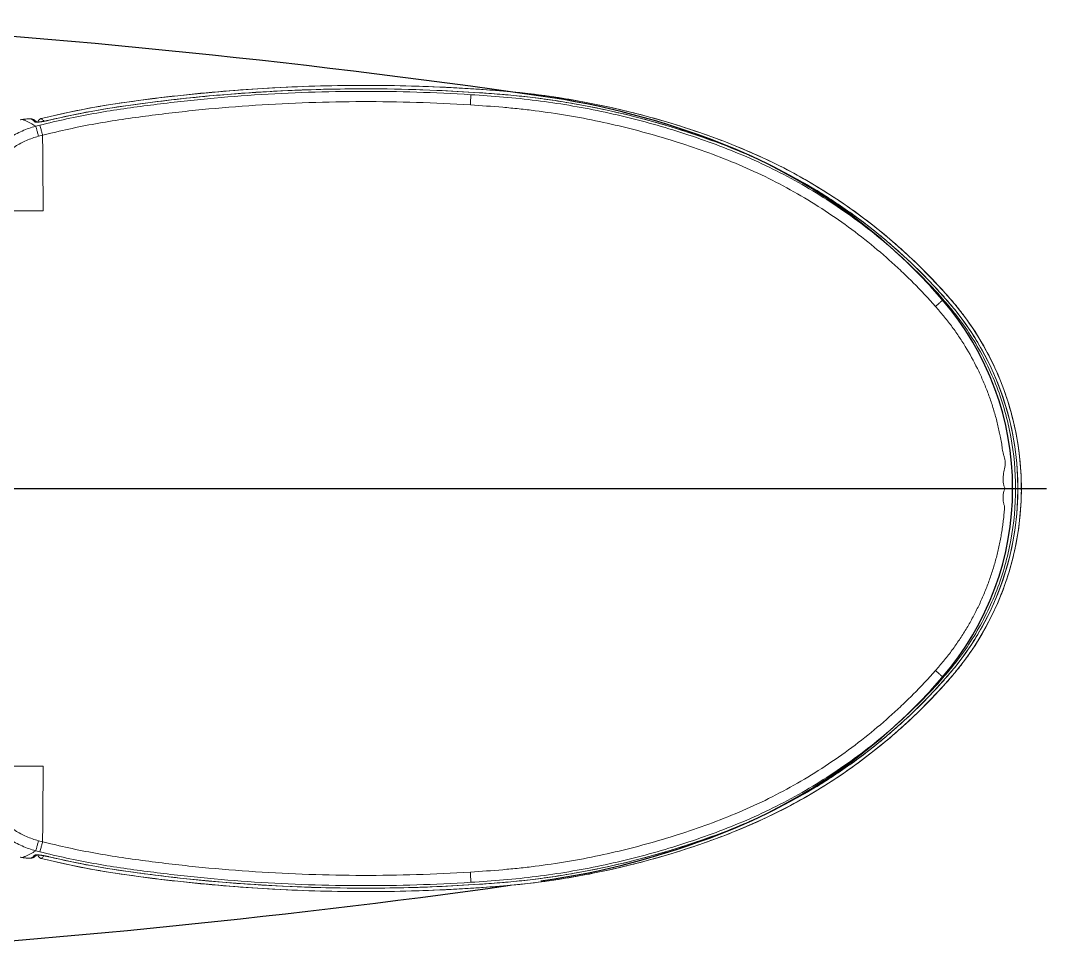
# Model space of a CAD drawing. Header units: millimetres. Extents: x 98197 to 106565, y 53890 to 60222.
# Drawn here: x 103048.59 to 103094.06, y 56491.83 to 56533.3 of the extents above; entities that cross this region are included whole.
import ezdxf

# ---------------------------------------------------------------- set-up
doc = ezdxf.new("R2010")
doc.units = ezdxf.units.MM
doc.header["$LTSCALE"] = 50
doc.header["$MEASUREMENT"] = 0
doc.linetypes.add('HIDDEN', pattern=[0.375, 0.25, -0.125])
doc.layers.get('0').update_dxf_attribs({"color": 8, "linetype": 'CONTINUOUS'})

msp = doc.modelspace()

# ---------------------------------------------------------------- linework, layer by layer
at = {"lineweight": 13, "ltscale": 0.3}
for p, q in [((103068.925, 56530.102), (103068.925, 56530.102)), ((103068.925, 56530.101), (103068.925, 56530.102)), ((103052.8, 56529.61), (103052.685, 56529.593)), ((103052.685, 56529.593), (103052.685, 56529.594)), ((103048.66, 56528.917), (103048.57, 56528.902)), ((103048.679, 56528.919), (103048.66, 56528.917)), ((103048.679, 56528.919), (103048.668, 56528.917)), ((103049.116, 56528.906), (103049.102, 56528.917)), ((103049.13, 56528.894), (103049.116, 56528.906)), ((103049.193, 56528.895), (103049.188, 56528.899)), ((103049.245, 56528.853), (103049.228, 56528.867)), ((103049.382, 56528.859), (103049.38, 56528.858)), ((103049.513, 56528.816), (103049.496, 56528.814)), ((103049.53, 56528.819), (103049.513, 56528.816)), ((103049.547, 56528.821), (103049.53, 56528.819)), ((103049.565, 56528.824), (103049.547, 56528.821)), ((103049.584, 56528.827), (103049.565, 56528.824)), ((103049.603, 56528.831), (103049.584, 56528.827)), ((103049.623, 56528.834), (103049.603, 56528.831)), ((103049.643, 56528.838), (103049.623, 56528.834)), ((103049.664, 56528.842), (103049.643, 56528.838)), ((103049.685, 56528.846), (103049.664, 56528.842)), ((103049.707, 56528.851), (103049.685, 56528.846)), ((103049.729, 56528.855), (103049.707, 56528.851)), ((103049.751, 56528.86), (103049.729, 56528.855)), ((103049.774, 56528.865), (103049.751, 56528.86)), ((103049.797, 56528.87), (103049.774, 56528.865)), ((103049.821, 56528.876), (103049.797, 56528.87)), ((103049.845, 56528.881), (103049.821, 56528.876)), ((103049.862, 56528.885), (103049.845, 56528.881)), ((103049.863, 56528.884), (103049.862, 56528.885)), ((103049.448, 56528.661), (103049.264, 56528.614)), ((103049.45, 56528.808), (103049.436, 56528.806)), ((103049.465, 56528.809), (103049.45, 56528.808)), ((103049.48, 56528.811), (103049.465, 56528.809)), ((103049.496, 56528.814), (103049.48, 56528.811)), ((103049.384, 56528.169), (103049.567, 56528.216)), ((103079.758, 56527.948), (103079.759, 56527.949)), ((103049.593, 56524.867), (103046.802, 56524.867)), ((103092.229, 56512.567), (103092.943, 56512.567))]:
    msp.add_line(p, q, dxfattribs=at)
msp.add_line((103015.837, 56512.566), (103094.057, 56512.566))
at = {"lineweight": 13}
for p, q in [((103049.593, 56500.267), (103046.803, 56500.267)), ((103079.759, 56497.184), (103079.758, 56497.185)), ((103049.567, 56496.917), (103049.384, 56496.964)), ((103048.57, 56496.231), (103048.66, 56496.216)), ((103048.66, 56496.216), (103048.679, 56496.214)), ((103048.677, 56496.22), (103048.668, 56496.217)), ((103048.668, 56496.217), (103048.679, 56496.214)), ((103048.679, 56496.214), (103048.707, 56496.21)), ((103049.17, 56496.221), (103049.188, 56496.234)), ((103049.213, 56496.311), (103049.227, 56496.324)), ((103049.264, 56496.519), (103049.448, 56496.472)), ((103049.38, 56496.275), (103049.382, 56496.274)), ((103049.427, 56496.328), (103049.442, 56496.326)), ((103049.442, 56496.326), (103049.457, 56496.325)), ((103049.481, 56496.321), (103049.498, 56496.319)), ((103049.498, 56496.319), (103049.516, 56496.317)), ((103049.516, 56496.317), (103049.535, 56496.314)), ((103049.535, 56496.314), (103049.553, 56496.311)), ((103049.553, 56496.311), (103049.573, 56496.307)), ((103049.573, 56496.307), (103049.593, 56496.304)), ((103049.593, 56496.304), (103049.614, 56496.3)), ((103049.614, 56496.3), (103049.635, 56496.296)), ((103049.635, 56496.296), (103049.657, 56496.292)), ((103049.657, 56496.292), (103049.679, 56496.288)), ((103049.679, 56496.288), (103049.702, 56496.283)), ((103049.702, 56496.283), (103049.726, 56496.278)), ((103049.726, 56496.278), (103049.75, 56496.273)), ((103049.75, 56496.273), (103049.774, 56496.268)), ((103049.774, 56496.268), (103049.799, 56496.262)), ((103049.799, 56496.262), (103049.824, 56496.257)), ((103049.862, 56496.248), (103049.863, 56496.249)), ((103052.685, 56495.54), (103052.8, 56495.523)), ((103052.685, 56495.539), (103052.685, 56495.54)), ((103068.925, 56495.031), (103068.925, 56495.032)), ((103068.925, 56495.031), (103068.925, 56495.031))]:
    msp.add_line(p, q, dxfattribs=at)
for points in [[(103068.925, 56530.102), (103067.184, 56530.2), (103065.388, 56530.259), (103063.625, 56530.275), (103061.892, 56530.25), (103060.193, 56530.186), (103058.54, 56530.087), (103056.935, 56529.956), (103055.377, 56529.795), (103053.877, 56529.61), (103052.443, 56529.399), (103051.072, 56529.152), (103049.862, 56528.885)], [(103069.27, 56530.231), (103067.781, 56530.324), (103066.255, 56530.388), (103064.691, 56530.423), (103063.086, 56530.424), (103061.44, 56530.389), (103059.754, 56530.316), (103058.026, 56530.202), (103056.254, 56530.043), (103054.443, 56529.838), (103052.685, 56529.593)], [(103068.925, 56495.032), (103070.018, 56495.114), (103071.176, 56495.232), (103072.303, 56495.384), (103073.397, 56495.567), (103074.459, 56495.777), (103075.493, 56496.015), (103076.496, 56496.276), (103077.466, 56496.559), (103078.409, 56496.862), (103079.325, 56497.184), (103080.21, 56497.525), (103081.067, 56497.888), (103081.894, 56498.275), (103082.69, 56498.683), (103083.455, 56499.112), (103084.192, 56499.559), (103084.901, 56500.023), (103085.581, 56500.502), (103086.233, 56500.995), (103086.857, 56501.499), (103087.457, 56502.016), (103088.029, 56502.542), (103088.573, 56503.074), (103089.092, 56503.612), (103089.586, 56504.157), (103090.052, 56504.713), (103090.483, 56505.288), (103090.876, 56505.879), (103091.228, 56506.48), (103091.541, 56507.086), (103091.816, 56507.699), (103092.055, 56508.318), (103092.26, 56508.942), (103092.43, 56509.569), (103092.566, 56510.197), (103092.67, 56510.821), (103092.74, 56511.439), (103092.78, 56512.051), (103092.791, 56512.567)], [(103079.759, 56497.184), (103080.652, 56497.543), (103081.595, 56497.963), (103082.499, 56498.411), (103083.362, 56498.882), (103084.184, 56499.375), (103084.969, 56499.886), (103085.716, 56500.412), (103086.425, 56500.952), (103087.099, 56501.503), (103087.738, 56502.064), (103088.346, 56502.634), (103088.923, 56503.213), (103089.471, 56503.799), (103089.989, 56504.393), (103090.465, 56505.001), (103090.891, 56505.618), (103091.272, 56506.245), (103091.611, 56506.883), (103091.91, 56507.53), (103092.168, 56508.181), (103092.386, 56508.832), (103092.566, 56509.482), (103092.709, 56510.129), (103092.817, 56510.77), (103092.891, 56511.405), (103092.932, 56512.033), (103092.943, 56512.567)], [(103067.781, 56494.809), (103069.27, 56494.902), (103070.722, 56495.028), (103072.136, 56495.204), (103073.509, 56495.432), (103074.846, 56495.706), (103076.152, 56496.025), (103077.423, 56496.386), (103078.653, 56496.784), (103079.759, 56497.184)], [(103048.707, 56496.21), (103048.751, 56496.205), (103048.793, 56496.2)], [(103048.793, 56496.2), (103048.832, 56496.196), (103048.87, 56496.193), (103048.905, 56496.191), (103048.938, 56496.189), (103048.968, 56496.189)], [(103048.968, 56496.189), (103048.997, 56496.188), (103049.023, 56496.189), (103049.048, 56496.19), (103049.071, 56496.193), (103049.092, 56496.196), (103049.113, 56496.2), (103049.132, 56496.205), (103049.151, 56496.212), (103049.17, 56496.221)], [(103049.188, 56496.234), (103049.193, 56496.238), (103049.21, 56496.252), (103049.228, 56496.266), (103049.245, 56496.28), (103049.262, 56496.295), (103049.279, 56496.31)], [(103049.279, 56496.31), (103049.296, 56496.325), (103049.305, 56496.333)], [(103049.296, 56496.332), (103049.296, 56496.332), (103049.296, 56496.332), (103049.296, 56496.332), (103049.296, 56496.332), (103049.297, 56496.332), (103049.298, 56496.332), (103049.3, 56496.333), (103049.301, 56496.333), (103049.303, 56496.333), (103049.306, 56496.333), (103049.308, 56496.333), (103049.311, 56496.334), (103049.313, 56496.334), (103049.316, 56496.334), (103049.32, 56496.334), (103049.323, 56496.334), (103049.327, 56496.334), (103049.331, 56496.334), (103049.335, 56496.334), (103049.339, 56496.334), (103049.344, 56496.334), (103049.348, 56496.334), (103049.353, 56496.334), (103049.358, 56496.334), (103049.364, 56496.333), (103049.369, 56496.333), (103049.375, 56496.333)], [(103049.359, 56496.333), (103049.36, 56496.328), (103049.367, 56496.304)], [(103049.367, 56496.304), (103049.377, 56496.281), (103049.38, 56496.275)], [(103049.375, 56496.333), (103049.381, 56496.332), (103049.387, 56496.332), (103049.393, 56496.331), (103049.399, 56496.331), (103049.406, 56496.33), (103049.413, 56496.33), (103049.42, 56496.329), (103049.427, 56496.328)], [(103049.38, 56496.275), (103049.393, 56496.254), (103049.409, 56496.234), (103049.428, 56496.217), (103049.449, 56496.201), (103049.472, 56496.189), (103049.496, 56496.18), (103049.506, 56496.177)], [(103049.457, 56496.325), (103049.473, 56496.323), (103049.481, 56496.321)], [(103049.506, 56496.177), (103049.787, 56496.108), (103050.159, 56496.021), (103050.532, 56495.938), (103050.906, 56495.858), (103051.28, 56495.784), (103051.653, 56495.713), (103052.027, 56495.646), (103052.4, 56495.584), (103052.685, 56495.539)], [(103049.824, 56496.257), (103049.85, 56496.251), (103049.862, 56496.248)], [(103049.862, 56496.248), (103051.072, 56495.981), (103052.443, 56495.734), (103053.877, 56495.523), (103055.377, 56495.338), (103056.935, 56495.177), (103058.54, 56495.046), (103060.193, 56494.947), (103061.892, 56494.884), (103063.625, 56494.858), (103065.388, 56494.874), (103067.184, 56494.933), (103068.925, 56495.031)], [(103052.685, 56495.54), (103054.443, 56495.295), (103056.254, 56495.09), (103058.026, 56494.931), (103059.754, 56494.817), (103061.44, 56494.744), (103063.086, 56494.709), (103064.691, 56494.71), (103066.255, 56494.745), (103067.781, 56494.809)]]:
    msp.add_lwpolyline(points, dxfattribs=at)
at = {"lineweight": 13, "ltscale": 0.3}
for points in [[(103079.759, 56527.949), (103078.653, 56528.349), (103077.423, 56528.747), (103076.152, 56529.108), (103074.846, 56529.427), (103073.509, 56529.701), (103072.136, 56529.929), (103070.722, 56530.105), (103069.27, 56530.231)], [(103092.791, 56512.567), (103092.78, 56513.082), (103092.74, 56513.694), (103092.67, 56514.312), (103092.566, 56514.937), (103092.43, 56515.564), (103092.26, 56516.191), (103092.055, 56516.815), (103091.816, 56517.434), (103091.541, 56518.047), (103091.228, 56518.653), (103090.876, 56519.254), (103090.483, 56519.845), (103090.052, 56520.42), (103089.586, 56520.976), (103089.092, 56521.521), (103088.573, 56522.059), (103088.029, 56522.591), (103087.457, 56523.117), (103086.857, 56523.634), (103086.233, 56524.138), (103085.581, 56524.631), (103084.901, 56525.11), (103084.192, 56525.574), (103083.455, 56526.021), (103082.69, 56526.45), (103081.894, 56526.858), (103081.067, 56527.245), (103080.21, 56527.608), (103079.325, 56527.949), (103078.409, 56528.271), (103077.466, 56528.574), (103076.496, 56528.857), (103075.493, 56529.118), (103074.459, 56529.356), (103073.397, 56529.566), (103072.303, 56529.749), (103071.176, 56529.901), (103070.018, 56530.019), (103068.925, 56530.102)], [(103052.685, 56529.594), (103052.4, 56529.549), (103052.027, 56529.487), (103051.653, 56529.42), (103051.28, 56529.35), (103050.906, 56529.275), (103050.532, 56529.195), (103050.159, 56529.112), (103049.787, 56529.025), (103049.506, 56528.956)], [(103048.773, 56528.931), (103048.722, 56528.925), (103048.679, 56528.919)], [(103048.979, 56528.945), (103048.944, 56528.944), (103048.906, 56528.942), (103048.864, 56528.939), (103048.82, 56528.936), (103048.773, 56528.931)], [(103049.068, 56528.941), (103049.041, 56528.943), (103049.011, 56528.944), (103048.979, 56528.945)], [(103049.189, 56528.899), (103049.182, 56528.903), (103049.16, 56528.916), (103049.139, 56528.926), (103049.116, 56528.932), (103049.093, 56528.937), (103049.068, 56528.941)], [(103049.228, 56528.867), (103049.21, 56528.881), (103049.193, 56528.895)], [(103049.305, 56528.8), (103049.296, 56528.808), (103049.279, 56528.823), (103049.262, 56528.838), (103049.245, 56528.853)], [(103049.38, 56528.858), (103049.377, 56528.852), (103049.367, 56528.829), (103049.36, 56528.805), (103049.359, 56528.8)], [(103049.506, 56528.956), (103049.496, 56528.953), (103049.472, 56528.944), (103049.449, 56528.932), (103049.428, 56528.916), (103049.409, 56528.899), (103049.393, 56528.879), (103049.38, 56528.858)], [(103049.436, 56528.806), (103049.422, 56528.804), (103049.416, 56528.804), (103049.409, 56528.803), (103049.403, 56528.803), (103049.397, 56528.802), (103049.391, 56528.802), (103049.385, 56528.801), (103049.379, 56528.801), (103049.374, 56528.8), (103049.369, 56528.8), (103049.364, 56528.8), (103049.359, 56528.8), (103049.354, 56528.799), (103049.349, 56528.799), (103049.345, 56528.799), (103049.34, 56528.799), (103049.336, 56528.799), (103049.332, 56528.799), (103049.329, 56528.799), (103049.325, 56528.799), (103049.322, 56528.799), (103049.319, 56528.799), (103049.316, 56528.799), (103049.313, 56528.799), (103049.31, 56528.799), (103049.308, 56528.8), (103049.305, 56528.8), (103049.303, 56528.8), (103049.302, 56528.8), (103049.3, 56528.8), (103049.299, 56528.801), (103049.298, 56528.801), (103049.297, 56528.801), (103049.296, 56528.801), (103049.296, 56528.801)], [(103092.943, 56512.567), (103092.932, 56513.1), (103092.891, 56513.728), (103092.817, 56514.363), (103092.709, 56515.004), (103092.566, 56515.651), (103092.386, 56516.301), (103092.168, 56516.952), (103091.91, 56517.603), (103091.611, 56518.25), (103091.272, 56518.888), (103090.891, 56519.515), (103090.465, 56520.132), (103089.989, 56520.74), (103089.471, 56521.334), (103088.923, 56521.92), (103088.346, 56522.499), (103087.739, 56523.069), (103087.099, 56523.63), (103086.425, 56524.182), (103085.716, 56524.721), (103084.969, 56525.247), (103084.185, 56525.758), (103083.362, 56526.251), (103082.499, 56526.723), (103081.595, 56527.17), (103080.652, 56527.59), (103079.759, 56527.949)]]:
    msp.add_lwpolyline(points, dxfattribs=at)
for centre, start, end in [((103015.082, 56133.975), 81.8702, 86.67009), ((103015.082, 56891.158), 273.32991, 277.93357)]:
    msp.add_arc(centre, 400, start, end)
for centre, radius, start, end in [((103063.834, 56455.364), 74.91, 86.10263, 87.54252), ((103063, 56443.006), 87.296, 85.9124, 86.10815), ((103057.955, 56495.068), 34.924, 98.6788, 103.9949), ((103049.021, 56526.347), 2.593, 97.8168, 99.5969), ((103049.248, 56524.62), 4.335, 97.5282, 97.6813), ((103047.795, 56526.522), 2.549, 68.3694, 69.964), ((103047.763, 56526.442), 2.635, 66.8109, 68.3691), ((103047.733, 56527.188), 2.205, 47.3265, 50.6906), ((103049.128, 56528.822), 0.0977, 51.7716, 58.8737), ((103049.556, 56528.761), 0.2, 150.5666, 168.8487), ((103049.253, 56528.713), 0.1, 96.1923, 104.8789), ((103049.266, 56530.201), 1.407, 274.3409, 276.0569), ((103066.933, 56494.25), 36.056, 69.1636, 71.1349), ((103069.98, 56502.255), 27.491, 69.0025, 69.1639), ((103080.018, 56512.567), 12.772, 359.9998, 0.5008), ((103080.018, 56512.566), 12.772, 359.5004, 0.0002), ((103079.959, 56512.567), 12.984, 359.9999, 0.3729), ((103080.004, 56512.563), 12.938, 359.6906, 0.0154)]:
    msp.add_arc(centre, radius, start, end, dxfattribs=at)
at = {"linetype": 'HIDDEN', "ltscale": 30}
for centre, radius, start, end in [((103066.557, 56494.317), 36, 68.7457, 81.8702), ((103070.545, 56504.568), 25, 40.9645, 68.7457), ((103079.757, 56512.567), 12.8, 319.0355, 40.9645), ((103070.545, 56520.565), 25, 291.2543, 319.0355), ((103066.557, 56530.817), 36, 278.1402, 291.2543)]:
    msp.add_arc(centre, radius, start, end, dxfattribs=at)
at = {"lineweight": 13}
for centre, radius, start, end in [((103066.931, 56530.888), 36.062, 288.8589, 290.8363), ((103069.978, 56522.862), 27.477, 290.8511, 291.0176), ((103049.029, 56498.836), 2.645, 260.4204, 262.166), ((103049.248, 56500.514), 4.336, 262.3187, 262.4701), ((103047.773, 56498.668), 2.61, 290.2627, 293.1925), ((103047.837, 56497.822), 2.044, 308.2244, 311.2819), ((103049.128, 56496.31), 0.097, 302.753, 308.2754), ((103047.703, 56497.977), 2.248, 311.2377, 312.1903), ((103049.253, 56496.418), 0.0976, 299.1827, 307.8553), ((103049.556, 56496.372), 0.2, 191.1167, 202.8421), ((103049.555, 56496.372), 0.199, 202.856, 206.1758), ((103049.554, 56496.371), 0.198, 206.1749, 209.4972), ((103057.956, 56530.066), 34.926, 256.0052, 261.3211), ((103063.834, 56569.769), 74.91, 272.45802, 273.89737), ((103063.002, 56582.101), 87.27, 273.89183, 274.08799)]:
    msp.add_arc(centre, radius, start, end, dxfattribs=at)
for points, knots in [([(103068.936, 56530.253), (103067.596, 56530.345), (103064.906, 56530.455), (103061.539, 56530.413), (103058.843, 56530.27), (103056.823, 56530.107), (103054.807, 56529.891), (103053.468, 56529.711), (103052.8, 56529.61)], [0, 0, 0, 0, 0.248982, 0.498891, 0.624221, 0.749464, 0.874678, 1, 1, 1, 1]), ([(103053.598, 56529.571), (103054.158, 56529.648), (103055.28, 56529.788), (103057.243, 56529.993), (103059.487, 56530.161), (103062.848, 56530.3), (103065.369, 56530.277), (103067.046, 56530.205)], [0, 0, 0, 0, 0.12584, 0.251495, 0.439332, 0.626558, 1, 1, 1, 1]), ([(103049.448, 56528.661), (103050.234, 56528.859), (103051.812, 56529.202), (103053.804, 56529.487), (103055.392, 56529.682), (103056.977, 56529.85), (103058.963, 56530.013), (103061.352, 56530.131), (103064.547, 56530.187), (103066.947, 56530.114), (103068.546, 56530.014)], [0, 0, 0, 0, 0.126686, 0.251898, 0.314183, 0.376456, 0.500892, 0.625322, 0.749901, 1, 1, 1, 1]), ([(103068.525, 56529.561), (103066.936, 56529.661), (103064.551, 56529.734), (103061.374, 56529.677), (103059, 56529.559), (103057.026, 56529.397), (103055.451, 56529.229), (103053.876, 56529.035), (103051.903, 56528.753), (103050.343, 56528.413), (103049.567, 56528.216)], [0, 0, 0, 0, 0.250417, 0.375167, 0.499771, 0.62436, 0.686692, 0.749064, 0.874059, 1, 1, 1, 1]), ([(103092.789, 56512.455), (103092.784, 56511.785), (103092.664, 56510.44), (103092.25, 56508.806), (103091.768, 56507.553), (103091.332, 56506.646), (103090.824, 56505.774), (103090.249, 56504.944), (103089.715, 56504.298), (103089.268, 56503.801), (103088.813, 56503.314), (103088.226, 56502.722), (103087.492, 56502.04), (103086.731, 56501.387), (103085.687, 56500.562), (103084.325, 56499.613), (103082.894, 56498.777), (103081.711, 56498.179), (103080.497, 56497.628), (103079.25, 56497.146), (103077.982, 56496.718), (103076.703, 56496.323), (103075.09, 56495.9), (103073.462, 56495.569), (103072.158, 56495.359), (103071.18, 56495.229), (103070.202, 56495.127), (103069.549, 56495.076), (103069.223, 56495.053)], [0, 0, 0, 0, 0.062906, 0.126014, 0.157412, 0.188765, 0.22033, 0.251969, 0.283347, 0.298983, 0.314607, 0.34586, 0.37722, 0.408603, 0.439866, 0.502069, 0.564093, 0.59518, 0.626393, 0.689114, 0.720536, 0.751953, 0.814664, 0.876848, 0.907759, 0.938578, 0.969318, 1, 1, 1, 1]), ([(103092.943, 56512.493), (103092.94, 56512.048), (103092.889, 56511.158), (103092.673, 56509.839), (103092.378, 56508.764), (103092.077, 56507.926), (103091.732, 56507.105), (103091.324, 56506.312), (103090.855, 56505.555), (103090.476, 56505.006), (103090.065, 56504.479), (103089.631, 56503.972), (103089.18, 56503.479), (103088.717, 56502.998), (103088.241, 56502.53), (103087.59, 56501.922), (103086.747, 56501.196), (103085.69, 56500.38), (103084.591, 56499.621), (103083.452, 56498.922), (103081.888, 56498.072), (103080.663, 56497.533), (103079.833, 56497.214)], [0, 0, 0, 0, 0.062491, 0.124981, 0.187471, 0.218726, 0.249981, 0.31247, 0.343726, 0.374982, 0.406235, 0.437492, 0.468745, 0.499999, 0.531252, 0.562506, 0.625008, 0.687512, 0.750015, 0.812521, 0.875026, 1, 1, 1, 1]), ([(103089.481, 56504.193), (103089.606, 56504.335), (103089.854, 56504.624), (103090.326, 56505.224), (103090.86, 56506.015), (103091.412, 56507.015), (103092.024, 56508.413), (103092.548, 56510.263), (103092.69, 56511.799), (103092.69, 56512.567)], [0, 0, 0, 0, 0.061939, 0.124612, 0.249732, 0.373945, 0.498306, 0.748795, 1, 1, 1, 1]), ([(103068.525, 56495.572), (103069.005, 56495.603), (103069.724, 56495.654), (103070.682, 56495.745), (103071.637, 56495.855), (103072.827, 56496.03), (103074.245, 56496.298), (103075.65, 56496.626), (103077.041, 56497.01), (103078.415, 56497.448), (103079.771, 56497.943), (103081.1, 56498.506), (103082.393, 56499.148), (103083.645, 56499.866), (103084.853, 56500.657), (103086.011, 56501.518), (103086.931, 56502.293), (103087.638, 56502.945), (103088.327, 56503.616), (103088.822, 56504.141), (103089.141, 56504.501)], [0, 0, 0, 0, 0.062499, 0.093749, 0.124999, 0.1875, 0.25, 0.312499, 0.375, 0.4375, 0.5, 0.5625, 0.624998, 0.687498, 0.749999, 0.812499, 0.874998, 0.906251, 0.937503, 1, 1, 1, 1]), ([(103089.481, 56504.193), (103089.469, 56504.206), (103089.431, 56504.241), (103089.357, 56504.309), (103089.256, 56504.399), (103089.181, 56504.466), (103089.141, 56504.501)], [0, 0, 0, 0, 0.114339, 0.340324, 0.654773, 1, 1, 1, 1]), ([(103089.481, 56504.193), (103088.831, 56503.457), (103087.439, 56502.06), (103085.506, 56500.535), (103083.863, 56499.463), (103082.593, 56498.735), (103081.281, 56498.085), (103079.93, 56497.517), (103078.552, 56497.014), (103077.156, 56496.568), (103075.747, 56496.18), (103074.326, 56495.851), (103072.894, 56495.58), (103071.452, 56495.368), (103070.001, 56495.216), (103069.03, 56495.149), (103068.546, 56495.119)], [0, 0, 0, 0, 0.125742, 0.251762, 0.31432, 0.376674, 0.439041, 0.501579, 0.564227, 0.626744, 0.689053, 0.751224, 0.813341, 0.875506, 0.937832, 1, 1, 1, 1]), ([(103049.264, 56496.519), (103049.056, 56496.572), (103048.649, 56496.713), (103048.081, 56497.02), (103047.571, 56497.416), (103047.133, 56497.89), (103046.779, 56498.429), (103046.519, 56499.019), (103046.357, 56499.642), (103046.318, 56500.07), (103046.315, 56500.283)], [0, 0, 0, 0, 0.125184, 0.250517, 0.375272, 0.500555, 0.625454, 0.750421, 0.875215, 1, 1, 1, 1]), ([(103046.803, 56500.267), (103046.807, 56500.079), (103046.837, 56499.703), (103046.978, 56499.155), (103047.205, 56498.637), (103047.515, 56498.164), (103047.899, 56497.749), (103048.346, 56497.402), (103048.845, 56497.133), (103049.202, 56497.012), (103049.384, 56496.964)], [0, 0, 0, 0, 0.124965, 0.249893, 0.37486, 0.499807, 0.624788, 0.749825, 0.874886, 1, 1, 1, 1]), ([(103049.567, 56496.917), (103049.57, 56497.196), (103049.579, 56498.313), (103049.587, 56499.429), (103049.593, 56500.267)], [0, 0, 0, 0, 0.249915, 1, 1, 1, 1]), ([(103049.384, 56496.964), (103049.371, 56496.912), (103049.346, 56496.814), (103049.311, 56496.682), (103049.284, 56496.585), (103049.27, 56496.535), (103049.264, 56496.519)], [0, 0, 0, 0, 0.343601, 0.659163, 0.888051, 1, 1, 1, 1]), ([(103049.567, 56496.917), (103049.554, 56496.866), (103049.529, 56496.768), (103049.495, 56496.636), (103049.468, 56496.539), (103049.454, 56496.489), (103049.448, 56496.472)], [0, 0, 0, 0, 0.344653, 0.659199, 0.885454, 1, 1, 1, 1]), ([(103049.567, 56496.917), (103050.343, 56496.721), (103051.903, 56496.381), (103053.876, 56496.098), (103055.451, 56495.904), (103057.026, 56495.736), (103059, 56495.574), (103061.374, 56495.456), (103064.551, 56495.399), (103066.936, 56495.472), (103068.525, 56495.572)], [0, 0, 0, 0, 0.125941, 0.250936, 0.313308, 0.37564, 0.500229, 0.624833, 0.749583, 1, 1, 1, 1]), ([(103068.936, 56494.88), (103069.343, 56494.907), (103070.157, 56494.969), (103071.375, 56495.095), (103072.591, 56495.267), (103074.21, 56495.553), (103076.222, 56496.015), (103077.805, 56496.495), (103078.588, 56496.762)], [0, 0, 0, 0, 0.124087, 0.248253, 0.372591, 0.497359, 0.748465, 1, 1, 1, 1]), ([(103048.814, 56496.2), (103048.804, 56496.201), (103048.759, 56496.205), (103048.714, 56496.21), (103048.68, 56496.215)], [0, 0, 0, 0, 0.234518, 1, 1, 1, 1]), ([(103049.264, 56496.519), (103049.226, 56496.494), (103049.077, 56496.401), (103048.921, 56496.32), (103048.801, 56496.269)], [0, 0, 0, 0, 0.258884, 1, 1, 1, 1]), ([(103049.102, 56496.216), (103049.091, 56496.208), (103049.058, 56496.198), (103048.997, 56496.191), (103048.913, 56496.192), (103048.85, 56496.197), (103048.814, 56496.2)], [0, 0, 0, 0, 0.135947, 0.346734, 0.635348, 1, 1, 1, 1]), ([(103049.102, 56496.216), (103049.115, 56496.213), (103049.143, 56496.211), (103049.169, 56496.221), (103049.181, 56496.229)], [0, 0, 0, 0, 0.500952, 1, 1, 1, 1]), ([(103049.227, 56496.324), (103049.24, 56496.32), (103049.265, 56496.319), (103049.29, 56496.327), (103049.301, 56496.333)], [0, 0, 0, 0, 0.501218, 1, 1, 1, 1]), ([(103049.238, 56496.329), (103049.237, 56496.329), (103049.233, 56496.328), (103049.23, 56496.326), (103049.227, 56496.324)], [0, 0, 0, 0, 0.283744, 1, 1, 1, 1]), ([(103049.275, 56496.337), (103049.271, 56496.336), (103049.259, 56496.335), (103049.246, 56496.333), (103049.238, 56496.329)], [0, 0, 0, 0, 0.29993, 1, 1, 1, 1]), ([(103049.302, 56496.338), (103049.3, 56496.338), (103049.291, 56496.338), (103049.282, 56496.337), (103049.275, 56496.337)], [0, 0, 0, 0, 0.267809, 1, 1, 1, 1]), ([(103049.413, 56496.331), (103049.403, 56496.332), (103049.366, 56496.336), (103049.329, 56496.338), (103049.302, 56496.338)], [0, 0, 0, 0, 0.285059, 1, 1, 1, 1]), ([(103049.382, 56496.274), (103049.395, 56496.25), (103049.432, 56496.208), (103049.483, 56496.183), (103049.509, 56496.177)], [0, 0, 0, 0, 0.501631, 1, 1, 1, 1]), ([(103049.863, 56496.249), (103049.783, 56496.268), (103049.634, 56496.3), (103049.483, 56496.324), (103049.413, 56496.331)], [0, 0, 0, 0, 0.538729, 1, 1, 1, 1]), ([(103068.546, 56495.119), (103066.947, 56495.019), (103064.547, 56494.946), (103061.352, 56495.002), (103058.963, 56495.12), (103056.977, 56495.283), (103055.392, 56495.451), (103053.804, 56495.646), (103051.812, 56495.931), (103050.234, 56496.274), (103049.448, 56496.472)], [0, 0, 0, 0, 0.250099, 0.374678, 0.499108, 0.623544, 0.685817, 0.748102, 0.873314, 1, 1, 1, 1]), ([(103049.509, 56496.177), (103049.52, 56496.186), (103049.563, 56496.225), (103049.605, 56496.265), (103049.636, 56496.296)], [0, 0, 0, 0, 0.244024, 1, 1, 1, 1]), ([(103053.6, 56495.562), (103052.973, 56495.649), (103051.72, 56495.841), (103050.479, 56496.101), (103049.863, 56496.249)], [0, 0, 0, 0, 0.499662, 1, 1, 1, 1]), ([(103052.8, 56495.523), (103053.469, 56495.422), (103054.808, 56495.242), (103056.823, 56495.026), (103058.843, 56494.863), (103061.539, 56494.72), (103064.907, 56494.678), (103067.596, 56494.788), (103068.936, 56494.88)], [0, 0, 0, 0, 0.125322, 0.250535, 0.375779, 0.501109, 0.751018, 1, 1, 1, 1]), ([(103067.046, 56494.928), (103065.929, 56494.88), (103063.129, 56494.823), (103059.483, 56494.953), (103056.543, 56495.207), (103054.861, 56495.397), (103054.02, 56495.504), (103053.6, 56495.562)], [0, 0, 0, 0, 0.248901, 0.6232, 0.811286, 0.905613, 1, 1, 1, 1]), ([(103068.546, 56495.119), (103068.546, 56495.136), (103068.544, 56495.188), (103068.541, 56495.287), (103068.534, 56495.421), (103068.528, 56495.52), (103068.525, 56495.572)], [0, 0, 0, 0, 0.114539, 0.340353, 0.654541, 1, 1, 1, 1])]:
    msp.add_open_spline(points, degree=3, knots=knots, dxfattribs=at)
at = {"lineweight": 13, "ltscale": 0.3}
for points, knots in [([(103078.592, 56528.369), (103077.809, 56528.637), (103076.225, 56529.117), (103074.213, 56529.579), (103072.592, 56529.866), (103071.376, 56530.038), (103070.157, 56530.164), (103069.343, 56530.226), (103068.936, 56530.253)], [0, 0, 0, 0, 0.251534, 0.502641, 0.627409, 0.751747, 0.875913, 1, 1, 1, 1]), ([(103068.525, 56529.561), (103068.528, 56529.613), (103068.534, 56529.712), (103068.541, 56529.846), (103068.544, 56529.945), (103068.546, 56529.997), (103068.546, 56530.014)], [0, 0, 0, 0, 0.345459, 0.659647, 0.885461, 1, 1, 1, 1]), ([(103068.546, 56530.014), (103069.03, 56529.984), (103070.001, 56529.917), (103071.452, 56529.765), (103072.894, 56529.553), (103074.326, 56529.282), (103075.747, 56528.953), (103077.156, 56528.565), (103078.552, 56528.119), (103079.93, 56527.616), (103081.281, 56527.048), (103082.593, 56526.398), (103083.863, 56525.67), (103085.506, 56524.598), (103087.439, 56523.074), (103088.831, 56521.676), (103089.481, 56520.94)], [0, 0, 0, 0, 0.062168, 0.124494, 0.186659, 0.248776, 0.310947, 0.373256, 0.435773, 0.498421, 0.560959, 0.623326, 0.68568, 0.748238, 0.874258, 1, 1, 1, 1]), ([(103069.223, 56530.08), (103069.549, 56530.057), (103070.202, 56530.006), (103071.18, 56529.904), (103072.157, 56529.774), (103073.461, 56529.564), (103075.09, 56529.233), (103076.702, 56528.81), (103077.981, 56528.415), (103079.249, 56527.988), (103080.497, 56527.505), (103081.71, 56526.954), (103082.894, 56526.356), (103084.325, 56525.52), (103085.686, 56524.572), (103086.731, 56523.746), (103087.491, 56523.094), (103088.226, 56522.411), (103088.813, 56521.819), (103089.268, 56521.332), (103089.714, 56520.836), (103090.249, 56520.189), (103090.824, 56519.359), (103091.332, 56518.487), (103091.768, 56517.58), (103092.25, 56516.327), (103092.664, 56514.693), (103092.784, 56513.349), (103092.789, 56512.678)], [0, 0, 0, 0, 0.030682, 0.061422, 0.092241, 0.123152, 0.185335, 0.248047, 0.279464, 0.310886, 0.373607, 0.40482, 0.435907, 0.497931, 0.560134, 0.591396, 0.62278, 0.65414, 0.685393, 0.701017, 0.716653, 0.748031, 0.77967, 0.811235, 0.842588, 0.873986, 0.937094, 1, 1, 1, 1]), ([(103049.863, 56528.884), (103050.479, 56529.032), (103051.719, 56529.292), (103052.971, 56529.484), (103053.598, 56529.571)], [0, 0, 0, 0, 0.500338, 1, 1, 1, 1]), ([(103089.141, 56520.632), (103088.822, 56520.991), (103088.327, 56521.517), (103087.638, 56522.188), (103086.931, 56522.84), (103086.011, 56523.615), (103084.853, 56524.476), (103083.645, 56525.267), (103082.393, 56525.985), (103081.101, 56526.628), (103079.771, 56527.189), (103078.416, 56527.685), (103077.041, 56528.123), (103075.65, 56528.506), (103074.245, 56528.835), (103072.827, 56529.103), (103071.637, 56529.278), (103070.682, 56529.389), (103069.724, 56529.48), (103069.005, 56529.53), (103068.525, 56529.561)], [0, 0, 0, 0, 0.062497, 0.093749, 0.125001, 0.1875, 0.25, 0.312501, 0.375, 0.4375, 0.499998, 0.562499, 0.624998, 0.687499, 0.749999, 0.812499, 0.875, 0.906251, 0.9375, 1, 1, 1, 1]), ([(103048.68, 56528.918), (103048.692, 56528.92), (103048.737, 56528.925), (103048.781, 56528.93), (103048.814, 56528.933)], [0, 0, 0, 0, 0.265198, 1, 1, 1, 1]), ([(103048.801, 56528.864), (103048.84, 56528.847), (103049, 56528.774), (103049.152, 56528.687), (103049.264, 56528.614)], [0, 0, 0, 0, 0.241806, 1, 1, 1, 1]), ([(103048.814, 56528.933), (103048.85, 56528.937), (103048.913, 56528.941), (103048.997, 56528.942), (103049.058, 56528.935), (103049.091, 56528.925), (103049.102, 56528.917)], [0, 0, 0, 0, 0.364652, 0.653266, 0.864053, 1, 1, 1, 1]), ([(103049.178, 56528.906), (103049.167, 56528.913), (103049.141, 56528.922), (103049.114, 56528.92), (103049.102, 56528.917)], [0, 0, 0, 0, 0.499193, 1, 1, 1, 1]), ([(103049.509, 56528.956), (103049.483, 56528.95), (103049.432, 56528.926), (103049.395, 56528.883), (103049.382, 56528.859)], [0, 0, 0, 0, 0.498368, 1, 1, 1, 1]), ([(103049.414, 56528.802), (103049.484, 56528.809), (103049.634, 56528.833), (103049.783, 56528.865), (103049.863, 56528.884)], [0, 0, 0, 0, 0.461429, 1, 1, 1, 1]), ([(103049.636, 56528.837), (103049.626, 56528.848), (103049.585, 56528.888), (103049.542, 56528.928), (103049.509, 56528.956)], [0, 0, 0, 0, 0.256091, 1, 1, 1, 1]), ([(103046.315, 56524.85), (103046.318, 56525.063), (103046.357, 56525.491), (103046.519, 56526.114), (103046.779, 56526.704), (103047.133, 56527.243), (103047.571, 56527.717), (103048.081, 56528.113), (103048.649, 56528.42), (103049.056, 56528.561), (103049.264, 56528.614)], [0, 0, 0, 0, 0.124785, 0.249579, 0.374546, 0.499445, 0.624728, 0.749483, 0.874816, 1, 1, 1, 1]), ([(103049.227, 56528.809), (103049.235, 56528.803), (103049.261, 56528.797), (103049.286, 56528.796), (103049.302, 56528.795)], [0, 0, 0, 0, 0.369754, 1, 1, 1, 1]), ([(103049.264, 56528.614), (103049.27, 56528.598), (103049.284, 56528.548), (103049.311, 56528.451), (103049.346, 56528.319), (103049.371, 56528.221), (103049.384, 56528.169)], [0, 0, 0, 0, 0.111947, 0.340838, 0.656403, 1, 1, 1, 1]), ([(103049.302, 56528.795), (103049.308, 56528.795), (103049.331, 56528.795), (103049.354, 56528.797), (103049.372, 56528.798)], [0, 0, 0, 0, 0.223658, 1, 1, 1, 1]), ([(103049.448, 56528.661), (103049.454, 56528.644), (103049.468, 56528.594), (103049.495, 56528.497), (103049.529, 56528.365), (103049.554, 56528.267), (103049.567, 56528.216)], [0, 0, 0, 0, 0.114546, 0.340801, 0.655347, 1, 1, 1, 1]), ([(103049.384, 56528.169), (103049.202, 56528.121), (103048.845, 56528), (103048.346, 56527.731), (103047.899, 56527.384), (103047.515, 56526.969), (103047.205, 56526.496), (103046.978, 56525.978), (103046.837, 56525.43), (103046.806, 56525.054), (103046.803, 56524.867)], [0, 0, 0, 0, 0.125113, 0.250177, 0.375216, 0.500199, 0.625149, 0.750111, 0.875041, 1, 1, 1, 1]), ([(103049.567, 56528.216), (103049.57, 56527.937), (103049.579, 56526.821), (103049.587, 56525.704), (103049.593, 56524.867)], [0, 0, 0, 0, 0.249915, 1, 1, 1, 1]), ([(103092.942, 56512.651), (103092.94, 56513.098), (103092.887, 56513.99), (103092.668, 56515.311), (103092.314, 56516.601), (103091.826, 56517.849), (103091.211, 56519.037), (103090.599, 56519.968), (103090.052, 56520.673), (103089.613, 56521.18), (103089.161, 56521.674), (103088.544, 56522.313), (103087.743, 56523.08), (103086.736, 56523.946), (103085.683, 56524.759), (103084.218, 56525.769), (103082.289, 56526.884), (103080.658, 56527.603), (103079.831, 56527.92)], [0, 0, 0, 0, 0.062881, 0.125273, 0.187796, 0.250594, 0.313155, 0.375492, 0.406893, 0.43838, 0.46973, 0.50098, 0.563262, 0.625422, 0.687611, 0.750091, 0.875439, 1, 1, 1, 1]), ([(103089.141, 56520.632), (103089.181, 56520.667), (103089.256, 56520.734), (103089.357, 56520.824), (103089.431, 56520.892), (103089.469, 56520.927), (103089.481, 56520.94)], [0, 0, 0, 0, 0.345196, 0.659657, 0.885659, 1, 1, 1, 1]), ([(103092.229, 56512.567), (103092.205, 56512.606), (103092.165, 56512.69), (103092.137, 56512.826), (103092.13, 56512.965), (103092.139, 56513.103), (103092.158, 56513.241), (103092.185, 56513.377), (103092.213, 56513.512), (103092.229, 56513.65), (103092.224, 56513.789), (103092.199, 56513.925), (103092.16, 56514.058), (103092.12, 56514.191), (103092.096, 56514.328), (103092.086, 56514.466), (103092.068, 56514.603), (103092.04, 56514.739), (103092.01, 56514.874), (103091.969, 56515.054), (103091.923, 56515.281), (103091.858, 56515.55), (103091.784, 56515.817), (103091.707, 56516.083), (103091.595, 56516.435), (103091.44, 56516.87), (103091.231, 56517.383), (103090.921, 56518.054), (103090.564, 56518.702), (103090.164, 56519.323), (103089.845, 56519.776), (103089.503, 56520.212), (103089.263, 56520.493), (103089.141, 56520.632)], [0, 0, 0, 0, 0.015595, 0.031211, 0.046835, 0.062462, 0.078088, 0.093713, 0.109338, 0.124957, 0.140575, 0.156195, 0.17182, 0.187448, 0.203071, 0.218701, 0.234323, 0.249955, 0.265581, 0.281208, 0.312461, 0.343714, 0.374968, 0.406222, 0.437474, 0.499979, 0.562483, 0.624988, 0.749965, 0.812472, 0.874983, 0.937489, 1, 1, 1, 1]), ([(103092.69, 56512.567), (103092.69, 56513.334), (103092.548, 56514.87), (103092.024, 56516.72), (103091.412, 56518.118), (103090.86, 56519.118), (103090.326, 56519.909), (103089.854, 56520.509), (103089.606, 56520.798), (103089.481, 56520.94)], [0, 0, 0, 0, 0.251205, 0.501694, 0.626055, 0.750268, 0.875388, 0.938061, 1, 1, 1, 1]), ([(103089.141, 56504.501), (103089.263, 56504.64), (103089.502, 56504.92), (103089.844, 56505.356), (103090.163, 56505.808), (103090.463, 56506.274), (103090.741, 56506.753), (103090.996, 56507.244), (103091.229, 56507.746), (103091.438, 56508.259), (103091.593, 56508.693), (103091.705, 56509.045), (103091.783, 56509.31), (103091.856, 56509.577), (103091.921, 56509.846), (103091.971, 56510.072), (103092.007, 56510.252), (103092.04, 56510.434), (103092.077, 56510.662), (103092.116, 56510.889), (103092.137, 56511.072), (103092.153, 56511.21), (103092.168, 56511.347), (103092.179, 56511.485), (103092.193, 56511.6), (103092.201, 56511.692), (103092.201, 56511.761), (103092.184, 56511.828), (103092.164, 56511.895), (103092.147, 56511.962), (103092.137, 56512.03), (103092.133, 56512.099), (103092.132, 56512.192), (103092.138, 56512.307), (103092.164, 56512.444), (103092.204, 56512.528), (103092.229, 56512.567)], [0, 0, 0, 0, 0.062507, 0.125011, 0.187519, 0.250024, 0.312527, 0.37503, 0.437532, 0.500034, 0.562535, 0.593787, 0.62504, 0.656292, 0.687544, 0.718796, 0.734423, 0.750049, 0.781302, 0.812553, 0.82818, 0.843806, 0.859432, 0.875058, 0.890685, 0.898498, 0.906305, 0.914113, 0.921924, 0.929736, 0.937547, 0.945361, 0.953175, 0.968797, 0.984411, 1, 1, 1, 1])]:
    msp.add_open_spline(points, degree=3, knots=knots, dxfattribs=at)
for points in [[(103049.301, 56528.8), (103049.284, 56528.81), (103049.262, 56528.814), (103049.242, 56528.812)], [(103049.506, 56528.956), (103049.507, 56528.956), (103049.508, 56528.956), (103049.509, 56528.956)]]:
    msp.add_open_spline(points, degree=3, dxfattribs=at)
at = {"lineweight": 13}
msp.add_open_spline([(103049.509, 56496.177), (103049.508, 56496.177), (103049.507, 56496.177), (103049.506, 56496.177)], degree=3, dxfattribs=at)

doc.saveas('drawing.dxf')
